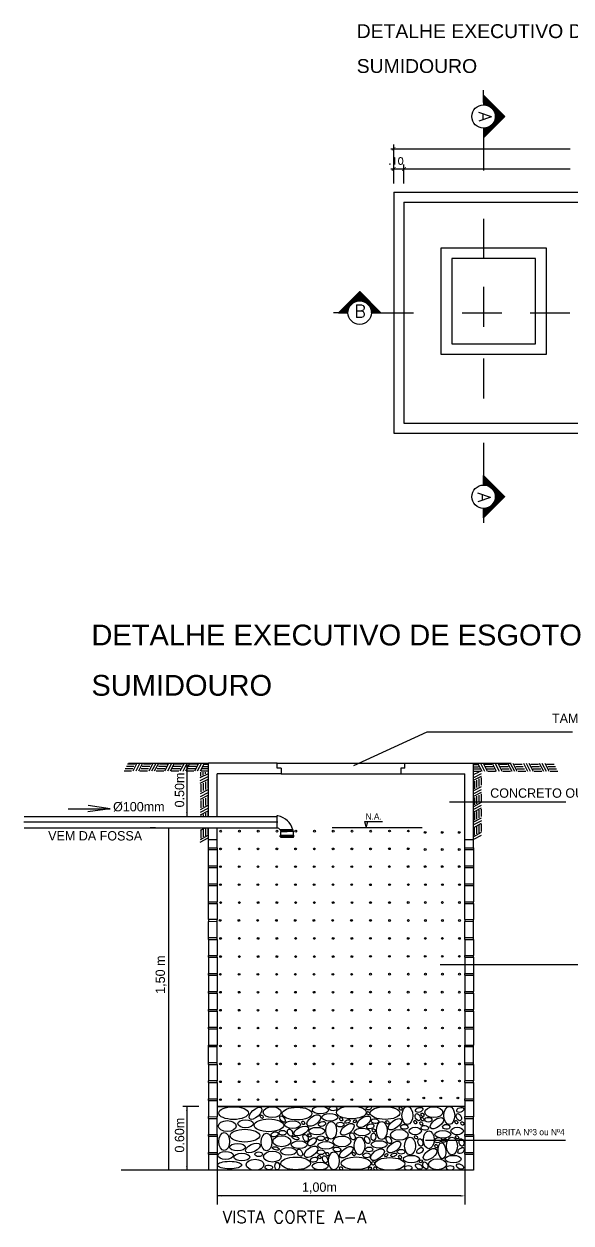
# Model space of a CAD drawing. Header units: millimetres. Extents: x -1292 to 2253, y 326 to 453.
# Drawn here: x 1936.17 to 1939.28, y 329.78 to 336.58 of the extents above; entities that cross this region are included whole.
import ezdxf
from ezdxf.enums import TextEntityAlignment as Align

# ---------------------------------------------------------------- set-up
doc = ezdxf.new("R2010")
doc.units = ezdxf.units.MM
doc.header["$LTSCALE"] = 0.5
for name, pattern in [('CENTER', [2, 1.25, -0.25, 0.25, -0.25]), ('CENTER2', [28.575, 19.05, -3.175, 3.175, -3.175]), ('CONTINU', [0]), ('DASHDOT', [25.4, 12.7, -6.35, 0, -6.35]), ('HIDDEN2', [0.1875, 0.125, -0.0625]), ('HIDDENX2', [0.75, 0.5, -0.25])]:
    doc.linetypes.add(name, pattern=pattern)
for name, color, linetype in [('ALV', 5, 'Continuous'), ('CARIMBO', 2, 'Continuous'), ('DETALLHES_CAIXAS', 6, 'Continuous'), ('GROSSA', 3, 'Continuous'), ('NIVEIS', 1, 'Continuous'), ('Peças sanitárias', 1, 'Continuous'), ('PORTAS', 3, 'Continuous'), ('SANHIDRO', 1, 'DASHDOT'), ('TEXTO0', 7, 'Continuous'), ('TigreCad', 3, 'Continuous'), ('TXT_0', 7, 'Continuous'), ('TXT_1', 2, 'Continuous'), ('TXT_2', 6, 'Continuous')]:
    doc.layers.add(name, color=color, linetype=linetype)
doc.layers.add('DI-Títulos', color=3, linetype='Continuous', lineweight=30)
doc.styles.add('ADITIVOCAD', font='ROMANS.shx')
doc.styles.add('ARIAL', font='arial.ttf', dxfattribs={"height": 2})
doc.styles.add('ROMANS', font='romans')

# ---------------------------------------------------------------- blocks, each defined once
blk = doc.blocks.new('A$C70FF6A4E')
at = {"color": 8}
blk.add_circle((0.01, 0.01), 0.01, dxfattribs=at)
blk = doc.blocks.new('A$C423523D7')
at = {"color": 8}
for centre in [(-1.182, 0.177), (-0.962, 0.177), (-0.742, 0.177), (-0.522, 0.177), (-0.083, 0.177), (0.138, 0.177), (0.358, 0.177)]:
    blk.add_circle(centre, 0.01, dxfattribs=at)
blk.add_blockref('A$C70FF6A4E', (-0.312, 0.167))
blk = doc.blocks.new('A$C49C011D1')
blk.add_blockref('A$C423523D7', (1.192, -0.167))
blk = doc.blocks.new('A$C32DA5A29')
blk.add_blockref('A$C49C011D1', (0, 0))
blk = doc.blocks.new('A$C4F476D9A')
at = {"layer": 'Peças sanitárias', "linetype": 'CENTER'}
blk.add_solid([(0.083, 0.25), (0, 0.25), (0.042, 0)], dxfattribs=at)
blk = doc.blocks.new('A$C71DC0D8D')
blk.add_blockref('A$C4F476D9A', (0, 0))
blk = doc.blocks.new('A$C7BE56E5E')
blk.add_blockref('A$C71DC0D8D', (0, 0))
blk = doc.blocks.new('A$C667A0BA7')
at = {"rotation": 270}
blk.add_blockref('A$C7BE56E5E', (0, 0.083), dxfattribs=at)
blk = doc.blocks.new('A$C64D957A7')
at = {"rotation": 180}
blk.add_blockref('A$C667A0BA7', (0.25, 0.083), dxfattribs=at)
blk = doc.blocks.new('A$C1E29288D')
at = {"rotation": 90}
blk.add_blockref('A$C64D957A7', (0.083, 0), dxfattribs=at)
blk = doc.blocks.new('A$C61DD6B29')
at = {"xscale": 0.5, "yscale": 0.5, "zscale": 0.5, "rotation": 90}
blk.add_blockref('A$C64D957A7', (0.042, 0), dxfattribs=at)
blk = doc.blocks.new('A$C675D1312')
at = {"layer": 'PORTAS', "ltscale": 0.1}
blk.add_line((0, 0), (4.106, 0), dxfattribs=at)
at = {"color": 2}
blk.add_text('BRITA Nº3 ou Nº4', height=0.18309, dxfattribs=at).set_placement((2.077, 0.145))
blk = doc.blocks.new('A$C22A138B2')
at = {"color": 8}
blk.add_circle((0.01, 0.01), 0.01, dxfattribs=at)
blk = doc.blocks.new('A$C7F82607C')
at = {"layer": 'GROSSA', "linetype": 'Continuous', "ltscale": 5}
for p, q in [((0.014, 0.253), (0, 0.253)), ((0, 0.253), (0, 0.111)), ((0.015, 0.111), (0.001, 0.111)), ((0.191, 0.09), (0.04, 0.089)), ((0.04, 0.089), (0.04, 0.085)), ((0.042, 0.089), (0.04, 0.089)), ((0.046, 0.085), (0.04, 0.085)), ((0.041, 0.01), (0.041, 0.023)), ((0.042, 0.089), (0.188, 0.09)), ((0.042, 0.009), (0.047, 0.008)), ((0.043, 0.024), (0.046, 0.025)), ((0.2, 0.024), (0.043, 0.023)), ((0.2, 0.011), (0.043, 0.01)), ((0.046, 0.085), (0.189, 0.085)), ((0.047, 0.071), (0.052, 0.075)), ((0.047, 0.026), (0.047, 0.071)), ((0.047, 0.071), (0.121, 0.071)), ((0.196, 0.026), (0.047, 0.025)), ((0.196, 0.008), (0.048, 0.007)), ((0.048, 0), (0.048, 0.006)), ((0.196, 0.001), (0.048, 0)), ((0.191, 0.076), (0.052, 0.075)), ((0.195, 0.071), (0.121, 0.071)), ((0.188, 0.09), (0.191, 0.09)), ((0.189, 0.085), (0.191, 0.085)), ((0.191, 0.085), (0.191, 0.09)), ((0.195, 0.071), (0.191, 0.076)), ((0.196, 0.027), (0.195, 0.071)), ((0.196, 0.001), (0.196, 0.007)), ((0.201, 0.025), (0.197, 0.025)), ((0.201, 0.009), (0.197, 0.008)), ((0.202, 0.011), (0.202, 0.024))]:
    blk.add_line(p, q, dxfattribs=at)
for centre, radius, start, end in [((-0.023, 0.038), 0.218, 13.7576, 80.0789), ((-0.022, 0.036), 0.0839, 39.4302, 63.7959), ((0.043, 0.023), 0.00139, 95.2331, 180.2331), ((0.043, 0.01), 0.00139, 180.2331, 255.2331), ((-0.022, 0.036), 0.0839, 27.9896, 35.6088), ((0.046, 0.026), 0.00139, 275.2331, 0.2331), ((0.046, 0.006), 0.00139, 0.2331, 75.2331), ((-0.023, 0.038), 0.218, 10.0093, 12.5559), ((0.197, 0.027), 0.00139, 180.2331, 265.2331), ((0.197, 0.007), 0.00139, 105.2331, 180.2331), ((0.2, 0.024), 0.00139, 0.2331, 85.2331), ((0.2, 0.011), 0.00139, 285.2331, 0.2331)]:
    blk.add_arc(centre, radius, start, end, dxfattribs=at)
blk = doc.blocks.new('A$C611E5ACA')
at = {"layer": 'GROSSA', "linetype": 'Continuous', "ltscale": 5}
for p, q in [((0, 0.248), (2.963, 0.248)), ((0, 0.115), (2.963, 0.115))]:
    blk.add_line(p, q, dxfattribs=at)
blk.add_blockref('A$C7F82607C', (2.963, 0))
blk = doc.blocks.new('A$C11321B0A')
blk.add_line((0, 0), (0.089, 0))
blk = doc.blocks.new('A$C659C1EAA')
at = {"rotation": 180}
blk.add_blockref('A$C1E29288D', (0.083, 0.25), dxfattribs=at)
blk = doc.blocks.new('A$C52C8562B')
at = {"color": 8}
for centre in [(0.05, 0.05), (1.15, 0.051), (2.25, 0.05), (3.35, 0.05), (5.55, 0.05), (6.65, 0.05), (7.75, 0.05), (8.847, 0.05), (9.952, 0.057), (11.053, 0.058)]:
    blk.add_circle(centre, 0.05, dxfattribs=at)
at = {"xscale": 5, "yscale": 5, "zscale": 5}
blk.add_blockref('A$C70FF6A4E', (4.4, 0), dxfattribs=at)
blk = doc.blocks.new('A$C38BB160F')
blk.add_blockref('A$C52C8562B', (0, 0))
blk = doc.blocks.new('A$C335C0337')
blk.add_line((0, 0.092), (0.048, 0))
blk = doc.blocks.new('A$C67143AF9')
blk.add_line((0, 0.081), (0.089, 0.081))
for p in [(0.013, 0.055), (0.027, 0.029), (0.041, 0)]:
    blk.add_blockref('A$C11321B0A', p)
blk = doc.blocks.new('A$C104B1F9D')
blk.add_blockref('A$C67143AF9', (0, 0))
blk = doc.blocks.new('A$C023C7444')
blk.add_blockref('A$C104B1F9D', (0, 0))
blk = doc.blocks.new('A$C48E47462')
blk.add_blockref('A$C023C7444', (0, 0))
blk = doc.blocks.new('A$C521C59AA')
blk.add_line((0, 0.092), (0.048, 0))
for p in [(0.031, 0), (0.065, 0)]:
    blk.add_blockref('A$C335C0337', p)
blk = doc.blocks.new('A$C130C3C6E')
blk.add_blockref('A$C521C59AA', (0, 0))
blk = doc.blocks.new('A$C38B56679')
blk.add_line((0, 0.094), (0.048, 0.002))
for p in [(0.033, 0), (0.065, 0.002)]:
    blk.add_blockref('A$C335C0337', p)
blk = doc.blocks.new('A$C310479E9')
at = {"layer": 'GROSSA', "linetype": 'Continuous', "ltscale": 5}
for p, q in [((0, 0.028), (0.073, 0.028)), ((0, 0.003), (0.083, 0.003)), ((0.001, 0.081), (0.045, 0.081)), ((0.001, 0.054), (0.057, 0.054)), ((0.046, 0.094), (0.094, 0.002)), ((0.079, 0.095), (0.127, 0.002)), ((0.126, 0.083), (0.215, 0.083)), ((0.398, 0.094), (0.446, 0.002))]:
    blk.add_line(p, q, dxfattribs=at)
for name, p in [('A$C335C0337', (0.112, 0.002)), ('A$C11321B0A', (0.14, 0.057)), ('A$C11321B0A', (0.153, 0.031)), ('A$C11321B0A', (0.167, 0.002)), ('A$C38B56679', (0.217, 0)), ('A$C67143AF9', (0.302, 0.002)), ('A$C335C0337', (0.429, 0.002)), ('A$C335C0337', (0.463, 0.002)), ('A$C104B1F9D', (0.48, 0.002)), ('A$C521C59AA', (0.583, 0.002)), ('A$C023C7444', (0.67, 0.002)), ('A$C130C3C6E', (0.769, 0.003)), ('A$C48E47462', (0.856, 0.002))]:
    blk.add_blockref(name, p, dxfattribs=at)
blk = doc.blocks.new('A$C318D66E1')
at = {"layer": 'CARIMBO'}
for p, q in [((0, 0.37), (4.92, 0.37)), ((4.92, 0.37), (2.3, 0)), ((4.92, 0.37), (2.37, 0.75))]:
    blk.add_line(p, q, dxfattribs=at)
blk = doc.blocks.new('A$C17917D01')
blk.add_blockref('A$C318D66E1', (0, 0))
blk = doc.blocks.new('A$C42AA328A')
at = {"layer": 'PORTAS', "ltscale": 0.1}
for p, q in [((0, 0.176), (0.045, 0)), ((0, 0.176), (0.523, 0.176)), ((0.045, 0), (0.096, 0.171))]:
    blk.add_line(p, q, dxfattribs=at)
at = {"color": 2}
blk.add_text('N.A.', height=0.1831, dxfattribs=at).set_placement((0.027, 0.23))
blk = doc.blocks.new('_ArchTick')
at = {"color": 0, "const_width": 0.15}
blk.add_lwpolyline([(-0.5, -0.5), (0.5, 0.5)], dxfattribs=at)
blk = doc.blocks.new('*X73')
at = {"color": 0}
for p, q in [((101.59, 65.457), (101.923, 65.79)), ((101.608, 65.457), (101.932, 65.781)), ((101.626, 65.457), (101.941, 65.772)), ((101.643, 65.457), (101.95, 65.763)), ((102.198, 65.457), (101.893, 65.762)), ((102.216, 65.457), (101.901, 65.771)), ((102.233, 65.457), (101.91, 65.78)), ((102.251, 65.457), (101.919, 65.789)), ((101.661, 65.457), (101.958, 65.755)), ((101.748, 65.518), (101.698, 65.568)), ((101.753, 65.531), (101.707, 65.577)), ((101.759, 65.543), (101.716, 65.586)), ((101.765, 65.554), (101.725, 65.594)), ((101.772, 65.565), (101.733, 65.603)), ((101.78, 65.575), (101.742, 65.612)), ((101.788, 65.584), (101.751, 65.621)), ((101.797, 65.593), (101.76, 65.63)), ((101.807, 65.601), (101.769, 65.639)), ((101.817, 65.609), (101.778, 65.648)), ((101.827, 65.615), (101.787, 65.656)), ((101.839, 65.622), (101.795, 65.665)), ((101.851, 65.627), (101.804, 65.674)), ((101.864, 65.632), (101.813, 65.683)), ((101.878, 65.636), (101.822, 65.692)), ((101.892, 65.639), (101.831, 65.701)), ((101.908, 65.641), (101.84, 65.709)), ((101.847, 65.626), (101.967, 65.746)), ((101.925, 65.641), (101.848, 65.718)), ((101.944, 65.64), (101.857, 65.727)), ((101.966, 65.636), (101.866, 65.736)), ((101.874, 65.635), (101.976, 65.737)), ((101.993, 65.627), (101.875, 65.745)), ((102.035, 65.602), (101.884, 65.754)), ((101.897, 65.64), (101.985, 65.728)), ((101.916, 65.641), (101.994, 65.719)), ((101.933, 65.641), (102.003, 65.71)), ((101.949, 65.639), (102.011, 65.702)), ((101.964, 65.636), (102.02, 65.693)), ((101.978, 65.633), (102.029, 65.684)), ((101.991, 65.628), (102.038, 65.675)), ((102.003, 65.622), (102.047, 65.666)), ((102.015, 65.616), (102.056, 65.657)), ((102.025, 65.609), (102.065, 65.649)), ((102.036, 65.602), (102.073, 65.64)), ((102.045, 65.594), (102.082, 65.631)), ((102.054, 65.585), (102.091, 65.622)), ((102.062, 65.576), (102.1, 65.613)), ((102.18, 65.457), (102.067, 65.571)), ((102.07, 65.566), (102.109, 65.604)), ((102.077, 65.555), (102.118, 65.595)), ((102.084, 65.544), (102.126, 65.587)), ((102.09, 65.532), (102.135, 65.578)), ((102.095, 65.52), (102.144, 65.569)), ((101.597, 65.457), (101.592, 65.462)), ((101.615, 65.457), (101.601, 65.471)), ((101.632, 65.457), (101.61, 65.48)), ((101.65, 65.457), (101.619, 65.488)), ((101.668, 65.457), (101.627, 65.497)), ((101.685, 65.457), (101.636, 65.506)), ((101.703, 65.457), (101.645, 65.515)), ((101.721, 65.457), (101.654, 65.524)), ((101.737, 65.458), (101.663, 65.533)), ((101.738, 65.475), (101.672, 65.541)), ((101.679, 65.457), (101.753, 65.531)), ((101.74, 65.49), (101.68, 65.55)), ((101.744, 65.505), (101.689, 65.559)), ((101.696, 65.457), (101.744, 65.504)), ((101.714, 65.457), (101.739, 65.482)), ((101.732, 65.457), (101.737, 65.463)), ((102.163, 65.457), (102.092, 65.528)), ((102.099, 65.506), (102.153, 65.56)), ((102.145, 65.457), (102.1, 65.502)), ((102.102, 65.492), (102.162, 65.551)), ((102.127, 65.457), (102.104, 65.48)), ((102.105, 65.477), (102.171, 65.542)), ((102.106, 65.46), (102.179, 65.534)), ((102.109, 65.457), (102.106, 65.461)), ((102.121, 65.457), (102.188, 65.525)), ((102.138, 65.457), (102.197, 65.516)), ((102.156, 65.457), (102.206, 65.507)), ((102.174, 65.457), (102.215, 65.498)), ((102.191, 65.457), (102.224, 65.489)), ((102.209, 65.457), (102.232, 65.481)), ((102.227, 65.457), (102.241, 65.472)), ((102.244, 65.457), (102.25, 65.463))]:
    blk.add_line(p, q, dxfattribs=at)

msp = doc.modelspace()

# ---------------------------------------------------------------- linework, layer by layer
for p, q in [((1937.6101, 332.3578), (1937.6101, 332.3869)), ((1937.6101, 332.3869), (1938.3362, 332.3869)), ((1938.3362, 332.3578), (1938.3362, 332.3869)), ((1938.3362, 332.3869), (1938.3362, 332.3869)), ((1937.6342, 332.3578), (1937.6101, 332.3578)), ((1937.6343, 332.3578), (1937.6343, 332.3273)), ((1937.6343, 332.3273), (1938.3121, 332.3273)), ((1938.3121, 332.3578), (1938.3121, 332.3273)), ((1938.3362, 332.3578), (1938.3122, 332.3578))]:
    msp.add_line(p, q)
at = {"color": 130}
msp.add_line((1938.4345, 332.0208), (1937.922, 332.0208), dxfattribs=at)
at = {"color": 8}
for p, q in [((1937.2218, 331.8966), (1937.2218, 331.9063)), ((1937.2714, 330.4399), (1938.433, 330.4399))]:
    msp.add_line(p, q, dxfattribs=at)
for centre in [(1938.2483, 330.5793), (1938.3548, 330.5793), (1938.2483, 330.478), (1938.3548, 330.4781)]:
    msp.add_circle(centre, 0.00484, dxfattribs=at)
at = {"layer": 'ALV', "linetype": 'CONTINU'}
msp.add_line((1938.7248, 330.0773), (1936.7256, 330.0773), dxfattribs=at)
at = {"layer": 'DETALLHES_CAIXAS'}
for p, q in [((1938.2722, 335.6273), (1941.3591, 335.6273)), ((1938.2722, 335.6273), (1938.2722, 334.2583)), ((1938.3306, 335.5689), (1941.3007, 335.5689)), ((1938.3306, 335.5689), (1938.3306, 334.3166)), ((1938.3306, 334.3166), (1941.3007, 334.3166)), ((1938.2722, 334.2583), (1941.3591, 334.2583)), ((1937.6101, 332.3869), (1937.2218, 332.3869)), ((1937.2218, 332.0849), (1937.2218, 332.3869)), ((1938.3362, 332.3869), (1938.7247, 332.3869)), ((1938.7247, 331.9548), (1938.7247, 332.3869)), ((1937.6343, 332.3273), (1937.2697, 332.3273)), ((1937.2697, 332.0849), (1937.2697, 332.3273)), ((1938.3121, 332.3273), (1938.6768, 332.3273)), ((1938.6768, 331.9548), (1938.6768, 332.3273)), ((1937.2218, 331.9548), (1937.2218, 332.0202)), ((1937.2218, 331.9548), (1937.2697, 331.9548)), ((1937.2697, 331.9548), (1937.2697, 332.0202)), ((1938.6768, 331.9548), (1938.7247, 331.9548))]:
    msp.add_line(p, q, dxfattribs=at)
at = {"layer": 'GROSSA', "linetype": 'Continuous', "ltscale": 5}
for p, q in [((1936.7663, 332.3868), (1937.2206, 332.3869)), ((1938.4811, 332.3869), (1938.9386, 332.3868)), ((1938.7262, 332.3798), (1938.7477, 332.3798)), ((1938.7262, 332.367), (1938.7534, 332.367)), ((1938.7485, 332.3863), (1938.7718, 332.3417)), ((1938.7643, 332.3866), (1938.7876, 332.342)), ((1938.7868, 332.3811), (1938.8299, 332.3811)), ((1938.9187, 332.3863), (1938.942, 332.3417)), ((1937.1744, 332.3049), (1937.2203, 332.3286)), ((1937.1744, 332.2733), (1937.219, 332.2965)), ((1937.1783, 332.3131), (1937.1783, 332.3358)), ((1937.191, 332.3196), (1937.191, 332.3363)), ((1937.2038, 332.326), (1937.2038, 332.3358)), ((1938.7258, 332.3543), (1938.7613, 332.3543)), ((1938.726, 332.3219), (1938.757, 332.3379)), ((1938.726, 332.2903), (1938.7706, 332.3135)), ((1938.7261, 332.3421), (1938.7665, 332.3421)), ((1937.1748, 332.0934), (1937.2194, 332.1167)), ((1937.1927, 332.0851), (1937.1927, 332.0964)), ((1937.2055, 332.0851), (1937.2055, 332.1028)), ((1937.2194, 332.0851), (1937.2194, 332.1095)), ((1938.7264, 332.1104), (1938.7711, 332.1337)), ((1937.18, 332.0851), (1937.18, 332.0899)), ((1937.1745, 331.9393), (1937.2191, 331.9626)), ((1937.1748, 332.006), (1937.2025, 332.0208)), ((1937.18, 331.9619), (1937.18, 332.0049)), ((1937.2193, 331.9815), (1937.2193, 332.0208)), ((1938.7262, 331.956), (1938.7708, 331.9793)), ((1938.7316, 331.9789), (1938.7316, 332.0219))]:
    msp.add_line(p, q, dxfattribs=at)
at = {"layer": 'NIVEIS', "linetype": 'CENTER2'}
for p, q in [((1938.7823, 336.136), (1938.7823, 336.2042)), ((1938.7823, 335.9755), (1938.7823, 335.7498)), ((1938.7823, 335.4745), (1938.7823, 335.2488)), ((1938.7823, 335.0888), (1938.7823, 334.8631)), ((1937.9989, 334.9428), (1937.9307, 334.9428)), ((1938.1593, 334.9428), (1938.3851, 334.9428)), ((1938.6604, 334.9428), (1938.8861, 334.9428)), ((1939.0461, 334.9428), (1939.2718, 334.9428)), ((1938.7823, 334.682), (1938.7823, 334.4563)), ((1938.7823, 334.2048), (1938.7823, 333.979))]:
    msp.add_line(p, q, dxfattribs=at)
at = {"layer": 'PORTAS', "ltscale": 0.1}
for p, q in [((1938.0465, 332.3733), (1938.4619, 332.5641)), ((1938.4619, 332.5641), (1939.2869, 332.5641)), ((1938.5883, 332.167), (1939.2488, 332.167)), ((1939.535, 331.2424), (1938.5354, 331.2424))]:
    msp.add_line(p, q, dxfattribs=at)
at = {"layer": 'SANHIDRO'}
msp.add_line((1937.6149, 332.0521), (1936.1737, 332.0521), dxfattribs=at)
at = {"layer": 'TEXTO0', "color": 8}
msp.add_line((1938.6765, 330.4399), (1937.2698, 330.4399), dxfattribs=at)
for centre in [(1938.4507, 331.994), (1938.5475, 331.994), (1938.6443, 331.994), (1938.4507, 331.8972), (1938.5475, 331.8972), (1938.6443, 331.8972), (1937.2888, 331.7996), (1937.3953, 331.7997), (1937.5018, 331.7996), (1937.6083, 331.7996), (1937.8212, 331.7996), (1937.9278, 331.7996), (1938.0342, 331.7996), (1938.1404, 331.7996), (1938.2474, 331.8003), (1938.3539, 331.8004), (1938.4507, 331.8004), (1938.5475, 331.8004), (1938.6443, 331.8004), (1938.14, 331.697), (1938.2488, 331.6981), (1938.3553, 331.6981), (1938.4521, 331.6981), (1938.5489, 331.6981), (1938.6457, 331.6981), (1938.1405, 331.5963), (1938.2483, 331.5964), (1938.3548, 331.5965), (1938.4516, 331.5965), (1938.5484, 331.5965), (1938.6452, 331.5965), (1938.1405, 331.4948), (1938.2488, 331.4945), (1938.3553, 331.4945), (1938.4521, 331.4945), (1938.5489, 331.4945), (1938.6457, 331.4945), (1938.2483, 331.3928), (1938.3548, 331.3929), (1938.4516, 331.3929), (1938.5484, 331.3929), (1938.6452, 331.3929), (1938.1405, 331.2914), (1938.2479, 331.2913), (1938.3544, 331.2914), (1938.4512, 331.2914), (1938.548, 331.2914), (1938.6448, 331.2914), (1938.1405, 331.1899), (1938.2488, 331.1899), (1938.3553, 331.1899), (1938.4521, 331.1899), (1938.5489, 331.1899), (1938.6457, 331.1899), (1938.1405, 331.0884), (1938.2477, 331.0879), (1938.3542, 331.088), (1938.451, 331.088), (1938.5478, 331.088), (1938.6446, 331.088), (1938.1405, 330.9869), (1938.2488, 330.9864), (1938.3553, 330.9864), (1938.4521, 330.9864), (1938.5489, 330.9864), (1938.6457, 330.9864), (1938.2488, 330.8845), (1938.3553, 330.8846), (1938.4521, 330.8846), (1938.5489, 330.8846), (1938.6457, 330.8846), (1938.2488, 330.7827), (1938.3553, 330.7828), (1938.4521, 330.7828), (1938.5489, 330.7828), (1938.6457, 330.7828), (1938.2483, 330.681), (1938.3548, 330.681), (1938.4516, 330.681), (1938.5484, 330.681), (1938.6452, 330.681), (1938.4516, 330.5842), (1938.5484, 330.5842), (1938.6452, 330.5842), (1938.4427, 330.4876), (1938.5395, 330.4876), (1938.6363, 330.4876)]:
    msp.add_circle(centre, 0.00484, dxfattribs=at)
for centre, major_axis, ratio in [((1937.3635, 330.4017), (0.0841, 0), 0.428568), ((1937.4879, 330.4005), (0.0329, 0.0313), 0.470562), ((1937.5233, 330.3815), (0.0063, -0.00839), 0.720979), ((1937.5826, 330.407), (0.0507, 0), 0.604603), ((1937.7238, 330.399), (0.0841, 0), 0.428568), ((1937.819, 330.3595), (0.0363, 0.0272), 0.520687), ((1937.8559, 330.419), (0.0454, 0), 0.470562), ((1937.91, 330.3781), (0.0454, 0), 0.470562), ((1937.9277, 330.4281), (0.0214, 0), 0.6243), ((1938.032, 330.4054), (0.0841, 0), 0.428568), ((1938.1023, 330.3527), (0.0363, 0.0272), 0.520687), ((1938.1316, 330.4292), (-0.0157, -0.0052), 0.526659), ((1938.1278, 330.4007), (-0.0063, 0.00839), 0.720979), ((1938.2236, 330.4018), (-0.0841, 0), 0.428568), ((1938.3123, 330.4278), (-0.0063, 0.00839), 0.720979), ((1938.3497, 330.3883), (0, 0.0507), 0.604603), ((1938.4086, 330.3788), (-0.0093, 0.0192), 0.6243), ((1938.4165, 330.4199), (-0.0203, -0.0067), 0.6243), ((1938.4356, 330.3919), (-0.0063, 0.00839), 0.720979), ((1938.4998, 330.407), (0.0507, 0), 0.604603), ((1938.5876, 330.3883), (0, 0.0507), 0.604603), ((1938.642, 330.3788), (-0.0093, 0.0192), 0.6243), ((1938.6499, 330.4199), (-0.0203, -0.0067), 0.6243), ((1937.3275, 330.3284), (0.0507, 0), 0.604603), ((1937.4316, 330.3417), (0.044, 0), 0.515142), ((1937.5637, 330.3324), (0.0841, 0), 0.428568), ((1937.6409, 330.3678), (0.0125, -0.0167), 0.518695), ((1937.6985, 330.3364), (0.0454, 0), 0.470562), ((1937.7473, 330.3003), (0.0406, 0.0203), 0.470562), ((1937.7586, 330.3469), (0.0063, -0.00839), 0.720979), ((1937.8653, 330.34), (0.0203, 0.0067), 0.6243), ((1937.9174, 330.3038), (0, -0.0507), 0.604603), ((1937.9687, 330.3368), (0.0214, 0), 0.6243), ((1937.9739, 330.3668), (0.0063, -0.00839), 0.720979), ((1938.0088, 330.3097), (0.0363, 0.0272), 0.520687), ((1938.0103, 330.3547), (0.0157, 0.0052), 0.526659), ((1938.0522, 330.3554), (0.00742, 0.00743), 0.720979), ((1938.1398, 330.3263), (-0.0203, -0.0067), 0.6243), ((1938.1664, 330.3559), (-0.0213, 0.0019), 0.6243), ((1938.2044, 330.303), (0, 0.0507), 0.604603), ((1938.237, 330.3494), (-0.0063, 0.00839), 0.720979), ((1938.2793, 330.3388), (-0.0363, -0.0272), 0.470562), ((1938.3323, 330.3233), (-0.0213, 0.0019), 0.6243), ((1938.3944, 330.3003), (-0.0352, 0), 0.606527), ((1938.3944, 330.3503), (-0.0063, 0.00839), 0.720979), ((1938.4286, 330.3433), (-0.0063, 0.00839), 0.720979), ((1938.4353, 330.368), (-0.0063, 0.00839), 0.720979), ((1938.4489, 330.3177), (-0.0213, 0.0019), 0.6243), ((1938.4694, 330.3645), (-0.0213, 0.0019), 0.6243), ((1938.5175, 330.3446), (-0.0363, -0.0272), 0.470562), ((1938.5702, 330.3233), (-0.0213, 0.0019), 0.6243), ((1938.6323, 330.3003), (-0.0352, 0), 0.606527), ((1938.6278, 330.3503), (-0.0063, 0.00839), 0.720979), ((1938.662, 330.3433), (-0.0063, 0.00839), 0.720979), ((1937.3102, 330.2404), (0, -0.0507), 0.604603), ((1937.4276, 330.2737), (0.0841, 0), 0.428568), ((1937.5504, 330.2378), (0, -0.0507), 0.604603), ((1937.5964, 330.2812), (0.0203, 0.0067), 0.6243), ((1937.6371, 330.2418), (0.0507, 0), 0.604603), ((1937.6419, 330.2906), (0.0214, 0), 0.6243), ((1937.6838, 330.291), (0.0093, -0.0192), 0.6243), ((1937.7721, 330.2608), (0.0093, -0.0192), 0.6243), ((1937.7943, 330.2755), (0.0063, -0.00839), 0.720979), ((1937.8365, 330.2997), (0.0454, 0), 0.470562), ((1937.8584, 330.2592), (0.0214, 0), 0.6243), ((1937.892, 330.2545), (0.0063, -0.00839), 0.720979), ((1937.9782, 330.2408), (0.0507, 0), 0.604603), ((1938.0381, 330.2698), (0.0093, -0.0192), 0.6243), ((1938.078, 330.216), (0, -0.0507), 0.604603), ((1938.0929, 330.2949), (0.0454, 0), 0.470562), ((1938.1218, 330.2492), (-0.0093, 0.0192), 0.6243), ((1938.1567, 330.267), (-0.0005, -0.0213), 0.6243), ((1938.1584, 330.3035), (-0.0063, 0.00839), 0.720979), ((1938.2443, 330.2491), (-0.0093, 0.0192), 0.6243), ((1938.3042, 330.2781), (-0.0507, 0), 0.604603), ((1938.365, 330.2151), (0, 0.0507), 0.604603), ((1938.399, 330.2644), (-0.0063, 0.00839), 0.720979), ((1938.424, 330.2352), (-0.0052, 0.0207), 0.6243), ((1938.4713, 330.2506), (0, -0.0507), 0.604603), ((1938.5237, 330.2482), (0.0203, 0.0067), 0.6243), ((1938.5511, 330.2809), (-0.0454, 0), 0.470562), ((1938.559, 330.2459), (-0.0157, -0.0052), 0.526659), ((1938.6028, 330.2151), (0, 0.0507), 0.604603), ((1938.6324, 330.2644), (-0.0063, 0.00839), 0.720979), ((1938.6574, 330.2352), (-0.0052, 0.0207), 0.6243), ((1937.3862, 330.2084), (0.0454, 0), 0.470562), ((1937.4726, 330.2037), (0.0406, 0.0203), 0.470562), ((1937.5837, 330.1548), (0.0507, 0), 0.604603), ((1937.6744, 330.1844), (0.0454, 0), 0.470562), ((1937.736, 330.2225), (0.0454, 0), 0.470562), ((1937.7395, 330.1771), (0.0093, -0.0192), 0.6243), ((1937.8032, 330.1821), (0.0363, 0.0272), 0.520687), ((1937.8594, 330.1794), (0.0214, 0), 0.6243), ((1937.8879, 330.2186), (0.0454, 0), 0.470562), ((1937.95, 330.1956), (0.0213, -0.0019), 0.6243), ((1938.0031, 330.1801), (0.0363, 0.0272), 0.470562), ((1938.1325, 330.1961), (-0.0214, 0), 0.6243), ((1938.1801, 330.1662), (-0.0363, -0.0272), 0.520687), ((1938.1894, 330.224), (-0.0454, 0), 0.470562), ((1938.2735, 330.2093), (-0.0363, -0.0272), 0.520687), ((1938.3137, 330.1821), (-0.0214, 0), 0.6243), ((1938.4213, 330.189), (-0.0159, -0.0143), 0.6243), ((1938.4786, 330.1677), (-0.0363, -0.0272), 0.520687), ((1938.5137, 330.214), (-0.0063, 0.00839), 0.720979), ((1938.5464, 330.1881), (0.0036, -0.0452), 0.470562), ((1938.6547, 330.189), (-0.0159, -0.0143), 0.6243), ((1937.3408, 330.1071), (0.0681, 0), 0.31339), ((1937.3182, 330.1617), (0.044, 0), 0.515142), ((1937.4102, 330.1524), (0.0454, 0), 0.470562), ((1937.4851, 330.1091), (0.0507, 0), 0.604603), ((1937.5063, 330.1684), (0.0214, 0), 0.6243), ((1937.611, 330.1011), (0, -0.0214), 0.6243), ((1937.7158, 330.1164), (0.0841, 0), 0.428568), ((1937.8202, 330.1372), (0.0203, 0.0067), 0.6243), ((1937.8548, 330.1013), (0.0454, 0), 0.470562), ((1937.85, 330.1527), (0.0063, -0.00839), 0.720979), ((1937.8824, 330.1401), (0.0093, -0.0192), 0.6243), ((1937.8965, 330.1686), (0.0063, -0.00839), 0.720979), ((1937.9327, 330.1307), (0, -0.0507), 0.604603), ((1938.0588, 330.1171), (0.0841, 0), 0.428568), ((1938.0454, 330.1695), (0.0063, -0.00839), 0.720979), ((1938.1189, 330.1622), (-0.0214, 0), 0.6243), ((1938.155, 330.1163), (0.0021, -0.0103), 0.720979), ((1938.2504, 330.1135), (-0.0841, 0), 0.428568), ((1938.2302, 330.1635), (-0.00742, -0.00743), 0.720979), ((1938.2721, 330.1642), (-0.0157, -0.0052), 0.526659), ((1938.3084, 330.1521), (-0.0063, 0.00839), 0.720979), ((1938.3724, 330.1408), (-0.0454, 0), 0.470562), ((1938.4268, 330.1281), (-0.00742, -0.00743), 0.720979), ((1938.4518, 330.1045), (-0.0093, 0.0192), 0.6243), ((1938.5205, 330.1113), (0.0507, 0), 0.604603), ((1938.6102, 330.1408), (-0.0454, 0), 0.470562), ((1937.5635, 330.0938), (0.0213, -0.0016), 0.6243), ((1937.9728, 330.0883), (-0.0063, 0.00839), 0.720979), ((1938.1373, 330.0868), (-0.00742, -0.00743), 0.720979), ((1938.1674, 330.0872), (-0.0063, 0.00839), 0.720979), ((1938.3547, 330.0908), (-0.0214, 0), 0.6243), ((1938.4152, 330.0987), (-0.0195, 0.0086), 0.6243), ((1938.5925, 330.0908), (-0.0214, 0), 0.6243), ((1938.6486, 330.0987), (-0.0195, 0.0086), 0.6243)]:
    msp.add_ellipse(centre, major_axis=major_axis, ratio=ratio, dxfattribs=at)
for centre, major_axis, ratio, start_param, end_param in [((1937.7151, 330.2611), (-0.0195, 0.0057), 0.439701, -3.141592653589793, 3.141592653589793), ((1937.8083, 330.2389), (0.0218, 0.0188), 0.5818, -1.570796, 4.712389), ((1937.6035, 330.2011), (-0.0195, 0.0057), 0.439701, -3.141592653589793, 3.141592653589793)]:
    msp.add_ellipse(centre, major_axis=major_axis, ratio=ratio, start_param=start_param, end_param=end_param, dxfattribs=at)
at = {"layer": 'TigreCad'}
for points in [[(1939.1401, 335.3079), (1938.5401, 335.3079), (1938.5401, 334.7079), (1939.1401, 334.7079)], [(1939.0778, 335.2499), (1938.6024, 335.2499), (1938.6024, 334.7658), (1939.0778, 334.7658)]]:
    msp.add_lwpolyline(points, close=True, dxfattribs=at)
at = {"layer": 'TXT_0', "linetype": 'ByBlock'}
for p, q in [((1938.2559, 335.872), (1939.2735, 335.872)), ((1938.2722, 335.6762), (1938.2722, 335.8965)), ((1938.3306, 335.6762), (1938.3306, 335.7825)), ((1938.3306, 335.6762), (1938.3306, 335.7825)), ((1938.2559, 335.758), (1938.4109, 335.758)), ((1938.3946, 335.758), (1939.2744, 335.758)), ((1937.0977, 332.3869), (1937.0976, 332.0852)), ((1936.9193, 332.0205), (1936.8902, 332.0205)), ((1936.9193, 332.0205), (1936.9483, 332.0205)), ((1936.9945, 332.0205), (1936.9945, 330.0773)), ((1937.1653, 330.4399), (1937.0749, 330.4399)), ((1937.0976, 330.4399), (1937.0976, 330.0773)), ((1937.2698, 330.0773), (1937.2698, 329.8837)), ((1938.6765, 330.0773), (1938.6765, 329.9321)), ((1938.6523, 329.9321), (1937.2698, 329.9321)), ((1938.6765, 329.9321), (1938.6765, 329.8837))]:
    msp.add_line(p, q, dxfattribs=at)
at = {"layer": 'TXT_0', "linetype": 'HIDDEN2', "ltscale": 0.5}
for p, q in [((1937.2218, 331.9063), (1937.2218, 331.9548)), ((1937.2697, 331.9063), (1937.2697, 331.9548)), ((1938.6768, 331.9063), (1938.6768, 331.9548)), ((1938.7247, 331.9063), (1938.7247, 331.9548)), ((1937.2218, 331.9062), (1937.2698, 331.9062)), ((1937.2218, 331.8045), (1937.2218, 331.8966)), ((1937.2218, 331.8966), (1937.2697, 331.8966)), ((1937.2697, 331.9063), (1937.2697, 331.8966)), ((1937.2697, 331.8966), (1937.2697, 331.8046)), ((1938.6768, 331.8966), (1938.6768, 331.9063)), ((1938.6768, 331.9062), (1938.7247, 331.9062)), ((1938.6768, 331.8045), (1938.6768, 331.8966)), ((1938.6768, 331.8966), (1938.7247, 331.8966)), ((1938.7247, 331.9063), (1938.7247, 331.8966)), ((1938.7247, 331.8966), (1938.7247, 331.8046)), ((1937.2218, 331.8044), (1937.2218, 331.8233)), ((1937.2697, 331.8234), (1937.2697, 331.8045)), ((1938.6768, 331.8044), (1938.6768, 331.8233)), ((1938.7247, 331.8234), (1938.7247, 331.8045)), ((1937.2218, 331.7948), (1937.2218, 331.8045)), ((1937.2218, 331.8045), (1937.2697, 331.8045)), ((1937.2218, 331.7027), (1937.2218, 331.7948)), ((1937.2218, 331.7948), (1937.2697, 331.7948)), ((1937.2697, 331.8045), (1937.2697, 331.7948)), ((1937.2697, 331.7948), (1937.2697, 331.7028)), ((1938.6768, 331.7948), (1938.6768, 331.8045)), ((1938.6768, 331.8045), (1938.7247, 331.8045)), ((1938.6768, 331.7948), (1938.7247, 331.7948)), ((1938.6768, 331.7027), (1938.6768, 331.7948)), ((1938.7247, 331.8045), (1938.7247, 331.7948)), ((1938.7247, 331.7948), (1938.7247, 331.7028)), ((1937.2218, 331.6932), (1937.2218, 331.7027)), ((1937.2218, 331.7027), (1937.2697, 331.7027)), ((1937.2218, 331.6011), (1937.2218, 331.6932)), ((1937.2218, 331.6932), (1937.2697, 331.6932)), ((1937.2697, 331.7027), (1937.2697, 331.6932)), ((1937.2697, 331.6932), (1937.2697, 331.601)), ((1938.6768, 331.7027), (1938.7247, 331.7027)), ((1938.6768, 331.6932), (1938.6768, 331.7027)), ((1938.6768, 331.6011), (1938.6768, 331.6932)), ((1938.6768, 331.6932), (1938.7247, 331.6932)), ((1938.7247, 331.7027), (1938.7247, 331.6932)), ((1938.7247, 331.6932), (1938.7247, 331.601)), ((1937.2218, 331.5912), (1937.2218, 331.6011)), ((1937.2218, 331.6011), (1937.2697, 331.6011)), ((1937.2218, 331.4995), (1937.2218, 331.5912)), ((1937.2218, 331.5912), (1937.2696, 331.5912)), ((1937.2697, 331.5912), (1937.2697, 331.6011)), ((1937.2698, 331.5912), (1937.2698, 331.4993)), ((1938.6768, 331.6011), (1938.7247, 331.6011)), ((1938.6768, 331.5912), (1938.6768, 331.6011)), ((1938.6768, 331.5912), (1938.7246, 331.5912)), ((1938.6768, 331.4995), (1938.6768, 331.5912)), ((1938.7247, 331.5912), (1938.7247, 331.6011)), ((1938.7248, 331.5912), (1938.7248, 331.4993)), ((1937.2698, 331.4993), (1937.2217, 331.4993)), ((1937.2218, 331.4995), (1937.2218, 331.4896)), ((1937.2218, 331.4896), (1937.2697, 331.4899)), ((1937.2218, 331.3972), (1937.2218, 331.4896)), ((1937.2697, 331.4899), (1937.2698, 331.4993)), ((1937.2697, 331.3972), (1937.2697, 331.4899)), ((1938.6768, 331.4995), (1938.7248, 331.4993)), ((1938.6768, 331.4995), (1938.6768, 331.4896)), ((1938.6768, 331.4896), (1938.7247, 331.4899)), ((1938.6768, 331.3972), (1938.6768, 331.4896)), ((1938.7247, 331.4899), (1938.7248, 331.4993)), ((1938.7247, 331.3972), (1938.7247, 331.4899)), ((1937.2216, 331.3875), (1937.2216, 331.3972)), ((1937.2216, 331.3875), (1937.2216, 331.2954)), ((1937.2216, 331.3875), (1937.2697, 331.3875)), ((1937.2218, 331.3972), (1937.2697, 331.3972)), ((1937.2698, 331.3874), (1937.2698, 331.3971)), ((1937.2698, 331.3971), (1937.2698, 331.3971)), ((1937.2698, 331.3874), (1937.27, 331.2954)), ((1938.6766, 331.3875), (1938.6766, 331.3972)), ((1938.6766, 331.3875), (1938.6766, 331.2954)), ((1938.6766, 331.3875), (1938.7247, 331.3875)), ((1938.6768, 331.3972), (1938.7247, 331.3972)), ((1938.7248, 331.3971), (1938.7248, 331.3971)), ((1938.7248, 331.3874), (1938.7248, 331.3971)), ((1938.7248, 331.3874), (1938.725, 331.2954)), ((1937.2216, 331.2856), (1937.2216, 331.2954)), ((1937.2216, 331.2954), (1937.27, 331.2954)), ((1937.2216, 331.2856), (1937.2216, 331.1938)), ((1937.2216, 331.2856), (1937.27, 331.2856)), ((1937.27, 331.2856), (1937.27, 331.2954)), ((1937.27, 331.2856), (1937.27, 331.1938)), ((1938.6766, 331.2954), (1938.725, 331.2954)), ((1938.6766, 331.2856), (1938.6766, 331.2954)), ((1938.6766, 331.2856), (1938.6766, 331.1938)), ((1938.6766, 331.2856), (1938.725, 331.2856)), ((1938.725, 331.2856), (1938.725, 331.2954)), ((1938.725, 331.2856), (1938.725, 331.1938)), ((1937.2216, 331.1839), (1937.2216, 331.1938)), ((1937.2216, 331.1938), (1937.27, 331.1938)), ((1937.2216, 331.1839), (1937.2216, 331.0923)), ((1937.2216, 331.1839), (1937.2699, 331.1839)), ((1937.27, 331.1938), (1937.27, 331.1842)), ((1937.27, 331.1839), (1937.27, 331.0922)), ((1938.6766, 331.1938), (1938.725, 331.1938)), ((1938.6766, 331.1839), (1938.6766, 331.1938)), ((1938.6766, 331.1839), (1938.6766, 331.0923)), ((1938.6766, 331.1839), (1938.7249, 331.1839)), ((1938.725, 331.1938), (1938.725, 331.1842)), ((1938.725, 331.1839), (1938.725, 331.0922)), ((1937.2216, 331.0824), (1937.2216, 331.0923)), ((1937.2216, 331.0923), (1937.27, 331.0922)), ((1937.2216, 331.0824), (1937.2216, 330.9904)), ((1937.2216, 331.0824), (1937.2699, 331.0824)), ((1937.27, 331.0823), (1937.2699, 330.9904)), ((1937.27, 331.0825), (1937.27, 331.0922)), ((1938.6766, 331.0923), (1938.725, 331.0922)), ((1938.6766, 331.0824), (1938.6766, 331.0923)), ((1938.6766, 331.0824), (1938.6766, 330.9904)), ((1938.6766, 331.0824), (1938.7249, 331.0824)), ((1938.725, 331.0823), (1938.7249, 330.9904)), ((1938.725, 331.0825), (1938.725, 331.0922)), ((1937.2216, 330.9809), (1937.2216, 330.9904)), ((1937.2216, 330.9904), (1937.2699, 330.9904)), ((1937.2216, 330.9809), (1937.2216, 330.8888)), ((1937.2216, 330.9809), (1937.27, 330.9809)), ((1937.27, 330.9809), (1937.2699, 330.9904)), ((1937.27, 330.9809), (1937.2699, 330.8887)), ((1938.6766, 330.9904), (1938.7249, 330.9904)), ((1938.6766, 330.9809), (1938.6766, 330.9904)), ((1938.6766, 330.9809), (1938.6766, 330.8888)), ((1938.6766, 330.9809), (1938.725, 330.9809)), ((1938.725, 330.9809), (1938.7249, 330.9904)), ((1938.725, 330.9809), (1938.7249, 330.8887)), ((1937.2216, 330.88), (1937.2216, 330.8888)), ((1937.2216, 330.8888), (1937.2699, 330.8888)), ((1937.2216, 330.88), (1937.2216, 330.788)), ((1937.2216, 330.88), (1937.2699, 330.88)), ((1937.2699, 330.8889), (1937.2699, 330.88)), ((1937.2699, 330.88), (1937.2699, 330.788)), ((1938.6766, 330.88), (1938.6766, 330.8888)), ((1938.6766, 330.8888), (1938.7249, 330.8888)), ((1938.6766, 330.88), (1938.6766, 330.788)), ((1938.6766, 330.88), (1938.7249, 330.88)), ((1938.7249, 330.8889), (1938.7249, 330.88)), ((1938.7249, 330.88), (1938.7249, 330.788)), ((1937.2215, 330.6865), (1937.2215, 330.7779)), ((1937.2216, 330.788), (1937.2697, 330.7881)), ((1937.2216, 330.7782), (1937.2216, 330.788)), ((1937.2697, 330.7782), (1937.2216, 330.7782)), ((1937.2697, 330.7782), (1937.2697, 330.7881)), ((1937.2697, 330.6864), (1937.2697, 330.7782)), ((1938.6765, 330.6865), (1938.6765, 330.7779)), ((1938.6766, 330.788), (1938.7247, 330.7881)), ((1938.6766, 330.7782), (1938.6766, 330.788)), ((1938.7247, 330.7782), (1938.6766, 330.7782)), ((1938.7247, 330.7782), (1938.7247, 330.7881)), ((1938.7247, 330.6864), (1938.7247, 330.7782)), ((1937.2215, 330.6768), (1937.2215, 330.6865)), ((1937.2215, 330.6768), (1937.2215, 330.5847)), ((1937.2215, 330.6768), (1937.2697, 330.6767)), ((1937.2697, 330.6864), (1937.2217, 330.6864)), ((1937.2697, 330.6864), (1937.2697, 330.6864)), ((1937.2697, 330.6767), (1937.2697, 330.6864)), ((1937.2697, 330.6767), (1937.2699, 330.5847)), ((1938.6765, 330.6865), (1938.7247, 330.6864)), ((1938.6765, 330.6768), (1938.6765, 330.6865)), ((1938.6765, 330.6768), (1938.6765, 330.5847)), ((1938.6765, 330.6768), (1938.7247, 330.6767)), ((1938.7247, 330.6864), (1938.7247, 330.6864)), ((1938.7247, 330.6767), (1938.7247, 330.6864)), ((1938.7247, 330.6767), (1938.7249, 330.5847)), ((1937.2699, 330.5848), (1937.2215, 330.5848)), ((1937.2215, 330.5749), (1937.2215, 330.5847)), ((1937.2215, 330.5749), (1937.2215, 330.4831)), ((1937.2215, 330.5749), (1937.2699, 330.5749)), ((1937.2699, 330.5749), (1937.2699, 330.5847)), ((1937.2699, 330.5749), (1937.2699, 330.4831)), ((1938.7249, 330.5848), (1938.6765, 330.5848)), ((1938.6765, 330.5749), (1938.6765, 330.5847)), ((1938.6765, 330.5749), (1938.7249, 330.5749)), ((1938.6765, 330.5749), (1938.6765, 330.4831)), ((1938.7249, 330.5749), (1938.7249, 330.5847)), ((1938.7249, 330.5749), (1938.7249, 330.4831)), ((1937.2215, 330.4732), (1937.2215, 330.4831)), ((1937.2215, 330.4831), (1937.2699, 330.4831)), ((1937.2215, 330.4732), (1937.2215, 330.3816)), ((1937.2215, 330.4732), (1937.2699, 330.4732)), ((1937.2699, 330.4831), (1937.2699, 330.4734)), ((1937.2699, 330.4732), (1937.2699, 330.3815)), ((1938.6765, 330.4831), (1938.7249, 330.4831)), ((1938.6765, 330.4732), (1938.6765, 330.4831)), ((1938.6765, 330.4732), (1938.6765, 330.3816)), ((1938.6765, 330.4732), (1938.7249, 330.4732)), ((1938.7249, 330.4831), (1938.7249, 330.4734)), ((1938.7249, 330.4732), (1938.7249, 330.3815)), ((1937.2215, 330.3717), (1937.2215, 330.3816)), ((1937.2215, 330.3816), (1937.2699, 330.3815)), ((1937.2215, 330.3717), (1937.2699, 330.3718)), ((1937.2215, 330.3717), (1937.2215, 330.2797)), ((1937.2699, 330.3718), (1937.2699, 330.3815)), ((1937.2699, 330.2798), (1937.2699, 330.3718)), ((1938.6765, 330.3717), (1938.6765, 330.3816)), ((1938.6765, 330.3717), (1938.6765, 330.2797)), ((1938.6765, 330.3717), (1938.7251, 330.3717)), ((1938.7249, 330.3815), (1938.6768, 330.3815)), ((1938.7249, 330.3718), (1938.7249, 330.3815)), ((1938.7249, 330.2798), (1938.7249, 330.3718)), ((1937.2215, 330.2702), (1937.2215, 330.2797)), ((1937.2215, 330.2797), (1937.2701, 330.2797)), ((1937.2215, 330.2702), (1937.2215, 330.1781)), ((1937.2215, 330.2702), (1937.2699, 330.2702)), ((1937.2699, 330.2798), (1937.2699, 330.2702)), ((1937.2699, 330.2702), (1937.2699, 330.1783)), ((1938.6765, 330.2797), (1938.7251, 330.2797)), ((1938.6765, 330.2702), (1938.6765, 330.2797)), ((1938.6765, 330.2702), (1938.6765, 330.1781)), ((1938.6765, 330.2702), (1938.7249, 330.2702)), ((1938.7249, 330.2798), (1938.7249, 330.2702)), ((1938.7249, 330.2702), (1938.7249, 330.1783)), ((1937.2215, 330.1693), (1937.2215, 330.1781)), ((1937.2215, 330.1781), (1937.2701, 330.1781)), ((1937.2215, 330.1693), (1937.2215, 330.0773)), ((1937.2215, 330.1693), (1937.2698, 330.1693)), ((1937.2698, 330.1782), (1937.2698, 330.1693)), ((1937.2698, 330.1693), (1937.2698, 330.0773)), ((1938.6765, 330.1781), (1938.7251, 330.1781)), ((1938.6765, 330.1693), (1938.6765, 330.1781)), ((1938.6765, 330.1693), (1938.6765, 330.0773)), ((1938.6765, 330.1693), (1938.7248, 330.1693)), ((1938.7248, 330.1782), (1938.7248, 330.1693)), ((1938.7248, 330.1693), (1938.7248, 330.0773))]:
    msp.add_line(p, q, dxfattribs=at)
at = {"layer": 'TXT_1'}
for p, q in [((1938.7823, 336.1761), (1938.7823, 336.1221)), ((1938.7823, 336.1761), (1938.9026, 336.0558)), ((1938.9026, 336.0558), (1938.7823, 335.9354)), ((1938.7823, 335.9894), (1938.7823, 335.9354)), ((1937.9588, 334.9428), (1938.0791, 335.0631)), ((1938.0791, 335.0631), (1938.1995, 334.9428)), ((1937.9588, 334.9428), (1938.0128, 334.9428)), ((1938.1455, 334.9428), (1938.1995, 334.9428)), ((1938.9026, 333.8988), (1938.7823, 334.0192)), ((1938.7823, 333.9652), (1938.7823, 334.0192)), ((1938.7823, 333.7785), (1938.7823, 333.8325))]:
    msp.add_line(p, q, dxfattribs=at)
for centre in [(1938.7823, 336.0558), (1938.0791, 334.9428), (1938.7823, 333.8988)]:
    msp.add_circle(centre, 0.0663, dxfattribs=at)
at = {"layer": 'TXT_2', "linetype": 'CENTER2'}
for p, q in [((1938.8329, 335.6273), (1938.9194, 335.6273)), ((1938.7823, 333.8186), (1938.7823, 333.7504))]:
    msp.add_line(p, q, dxfattribs=at)

# ---------------------------------------------------------------- block references
for name, p, xscale, yscale, zscale in [('A$C310479E9', (1937.2188, 332.3406), -0.4839999999994689, 0.484000000000151, 0.4840000000000001), ('A$C17917D01', (1936.4243, 332.1108), 0.04839999999967404, 0.04839999999990141, 0.04840000000000002), ('A$C611E5ACA', (1936.1743, 331.9651), 0.4839999999994689, 0.484000000000151, 0.4840000000000001), ('A$C32DA5A29', (1937.2839, 330.5745), 0.4839999999994689, 0.484000000000151, 0.4840000000000001), ('A$C22A138B2', (1938.1358, 330.5748), 0.4839999999994689, 0.484000000000151, 0.4840000000000001), ('A$C22A138B2', (1938.1358, 330.4733), 0.4839999999994689, 0.484000000000151, 0.4840000000000001)]:
    msp.add_blockref(name, p, dxfattribs=dict(xscale=xscale, yscale=yscale, zscale=zscale))
at = {"color": 8, "xscale": 0.4839999999994689, "yscale": 0.484000000000151, "zscale": 0.4840000000000001}
msp.add_blockref('A$C32DA5A29', (1937.2839, 330.4729), dxfattribs=at)
at = {"xscale": 0.1936000000000604, "yscale": 0.1936000000000604, "zscale": 0.1936000000000001, "rotation": 90}
msp.add_blockref('A$C61DD6B29', (1937.294, 329.9281), dxfattribs=at)
at = {"layer": 'GROSSA', "linetype": 'Continuous', "ltscale": 5, "xscale": 0.4839999999994689, "yscale": 0.484000000000151, "zscale": 0.4840000000000001}
for name, p in [('A$C335C0337', (1938.7801, 332.3417)), ('A$C11321B0A', (1938.7933, 332.3684)), ('A$C38B56679', (1938.8313, 332.3408)), ('A$C67143AF9', (1938.8722, 332.3417)), ('A$C335C0337', (1938.934, 332.3417)), ('A$C335C0337', (1938.9478, 332.3417)), ('A$C104B1F9D', (1938.9584, 332.3417)), ('A$C521C59AA', (1939.0083, 332.3417)), ('A$C023C7444', (1939.0504, 332.3417)), ('A$C130C3C6E', (1939.0986, 332.3421)), ('A$C48E47462', (1939.1403, 332.3417)), ('A$C11321B0A', (1938.7997, 332.3556)), ('A$C11321B0A', (1938.8069, 332.3417))]:
    msp.add_blockref(name, p, dxfattribs=at)
at = {"layer": 'GROSSA', "linetype": 'Continuous', "ltscale": 5, "xscale": 0.484000000000151, "yscale": 0.484000000000151, "zscale": 0.4840000000000001, "rotation": 90}
for name, p in [('A$C335C0337', (1937.2189, 332.2885)), ('A$C335C0337', (1938.7706, 332.3055)), ('A$C023C7444', (1938.771, 332.2421)), ('A$C521C59AA', (1937.2193, 332.183)), ('A$C023C7444', (1937.2193, 332.2251)), ('A$C521C59AA', (1938.771, 332.2)), ('A$C104B1F9D', (1937.2193, 332.1331)), ('A$C335C0337', (1938.7711, 332.1421)), ('A$C104B1F9D', (1938.771, 332.1501)), ('A$C335C0337', (1937.2193, 332.1086)), ('A$C335C0337', (1937.2194, 332.125)), ('A$C335C0337', (1938.771, 332.1257)), ('A$C67143AF9', (1938.771, 332.0639)), ('A$C38B56679', (1938.772, 332.023)), ('A$C11321B0A', (1938.7444, 331.9854)), ('A$C11321B0A', (1938.7571, 331.9918)), ('A$C11321B0A', (1938.771, 331.9985)), ('A$C335C0337', (1937.2194, 331.9548)), ('A$C11321B0A', (1937.1927, 331.9684)), ('A$C11321B0A', (1937.2055, 331.9748)), ('A$C335C0337', (1938.7711, 331.9718))]:
    msp.add_blockref(name, p, dxfattribs=at)
at = {"layer": 'TEXTO0'}
for name, p, xscale, yscale, zscale in [('A$C38BB160F', (1937.2854, 331.9964), 0.09679999999934807, 0.09679999999991651, 0.09680000000000004), ('A$C52C8562B', (1937.2845, 331.8958), 0.09679999999934807, 0.09679999999991651, 0.09680000000000004), ('A$C70FF6A4E', (1937.7099, 331.7948), 0.4839999999994689, 0.484000000000151, 0.4840000000000001), ('A$C423523D7', (1937.8607, 331.6122), 0.4839999999994689, 0.484000000000151, 0.4840000000000001), ('A$C423523D7', (1937.8619, 331.5107), 0.4839999999994689, 0.484000000000151, 0.4840000000000001), ('A$C423523D7', (1937.8593, 331.409), 0.4839999999994689, 0.484000000000151, 0.4840000000000001), ('A$C49C011D1', (1937.2849, 331.3878), 0.4839999999994689, 0.484000000000151, 0.4840000000000001), ('A$C32DA5A29', (1937.2848, 331.2851), 0.4839999999994689, 0.484000000000151, 0.4840000000000001), ('A$C32DA5A29', (1937.2834, 331.1845), 0.4839999999994689, 0.484000000000151, 0.4840000000000001), ('A$C32DA5A29', (1937.2839, 331.0825), 0.4839999999994689, 0.484000000000151, 0.4840000000000001), ('A$C32DA5A29', (1937.2839, 330.9805), 0.4839999999994689, 0.484000000000151, 0.4840000000000001), ('A$C32DA5A29', (1937.2839, 330.8795), 0.4839999999994689, 0.484000000000151, 0.4840000000000001), ('A$C22A138B2', (1938.1363, 330.8799), 0.4839999999994689, 0.484000000000151, 0.4840000000000001), ('A$C32DA5A29', (1937.2839, 330.7779), 0.4839999999994689, 0.484000000000151, 0.4840000000000001), ('A$C22A138B2', (1938.1358, 330.7783), 0.4839999999994689, 0.484000000000151, 0.4840000000000001), ('A$C32DA5A29', (1937.2839, 330.676), 0.4839999999994689, 0.484000000000151, 0.4840000000000001), ('A$C22A138B2', (1938.1358, 330.6768), 0.4839999999994689, 0.484000000000151, 0.4840000000000001)]:
    msp.add_blockref(name, p, dxfattribs=dict(at, xscale=xscale, yscale=yscale, zscale=zscale))
at = {"layer": 'TEXTO0', "xscale": 0.484000000000151, "yscale": 0.484000000000151, "zscale": 0.4840000000000001, "rotation": 90}
msp.add_blockref('A$C70FF6A4E', (1938.1452, 331.3882), dxfattribs=at)
at = {"layer": 'TXT_0', "linetype": 'ByBlock'}
for name, p, xscale, yscale, zscale, rotation in [('_ArchTick', (1938.2722, 335.872), 0.02120861646471894, 0.02120861646471894, 0.02120861646468119, 180), ('_ArchTick', (1938.2722, 335.758), 0.02120861646471894, 0.02120861646471894, 0.02120861646468119, 180), ('A$C659C1EAA', (1937.1017, 332.3869), 0.09679999999934807, 0.09679999999991651, 0.09680000000000004, 180), ('A$C64D957A7', (1937.0936, 332.1094), 0.09679999999991651, 0.09679999999991651, 0.09680000000000004, 270), ('A$C659C1EAA', (1936.9985, 332.0205), 0.09679999999934807, 0.09679999999991651, 0.09680000000000004, 180), ('A$C64D957A7', (1937.1017, 330.4157), 0.09679999999991651, 0.09679999999991651, 0.09680000000000004, 90), ('A$C1E29288D', (1936.9985, 330.1015), 0.09679999999934807, 0.09679999999991651, 0.09680000000000004, 180), ('A$C64D957A7', (1937.0936, 330.1015), 0.09679999999991651, 0.09679999999991651, 0.09680000000000004, 270), ('A$C61DD6B29', (1938.6523, 329.9362), 0.1936000000000604, 0.1936000000000604, 0.1936000000000001, 270)]:
    msp.add_blockref(name, p, dxfattribs=dict(at, xscale=xscale, yscale=yscale, zscale=zscale, rotation=rotation))
at = {"layer": 'TXT_0', "linetype": 'ByBlock', "xscale": 0.02120861646471894, "yscale": 0.02120861646471894, "zscale": 0.02120861646468119}
msp.add_blockref('_ArchTick', (1938.3306, 335.758), dxfattribs=at)
at = {"layer": 'TXT_0', "linetype": 'HIDDENX2', "ltscale": 0.5, "xscale": 0.1936000000005151, "yscale": 0.1936000000000604, "zscale": 0.1936000000000001}
for name, p in [('A$C42AA328A', (1938.1071, 332.0222)), ('A$C675D1312', (1938.4529, 330.2482))]:
    msp.add_blockref(name, p, dxfattribs=at)
at = {"layer": 'TXT_1', "yscale": 0.3600000000000136, "zscale": 0.36, "rotation": 270}
for p, xscale in [((1915.2177, 372.7475), 0.3600000000000136), ((1915.2177, 297.2071), -0.3600000000000136)]:
    msp.add_blockref('*X73', p, dxfattribs=dict(at, xscale=xscale))
at = {"layer": 'TXT_1', "xscale": 0.3600000000005821, "yscale": 0.3600000000000136, "zscale": 0.36}
msp.add_blockref('*X73', (1901.3874, 311.3782), dxfattribs=at)

# ---------------------------------------------------------------- texts
at = {"layer": 'DI-Títulos', "style": 'ARIAL'}
for s, height, p in [('DETALHE EXECUTIVO DE ESGOTO', 0.078655, (1938.0622, 336.5007)), ('SUMIDOURO', 0.07865, (1938.0622, 336.3027)), ('DETALHE EXECUTIVO DE ESGOTO', 0.117982, (1936.5566, 333.0552)), ('SUMIDOURO', 0.11798, (1936.5566, 332.7696))]:
    msp.add_text(s, height=height, dxfattribs=at).set_placement(p)
at = {"layer": 'TXT_0', "linetype": 'HIDDENX2', "ltscale": 0.5}
for s, height, p in [('TAMPÃO DE FECHAMENTO HERMÉTICO', 0.053168, (1939.1707, 332.615)), ('CONCRETO OU ALVENARIA', 0.053168, (1938.8198, 332.1908)), ('Ø100mm', 0.05317, (1936.6795, 332.1136)), ('VEM DA FOSSA', 0.053168, (1936.311, 331.9484)), ('1,00m', 0.05317, (1937.7518, 329.9552))]:
    msp.add_text(s, height=height, dxfattribs=at).set_placement(p)
at = {"layer": 'TXT_0', "linetype": 'ByBlock'}
for s, p in [('0.50m', (1937.0831, 332.1359)), ('0.60m', (1937.0831, 330.1778))]:
    msp.add_text(s, height=0.05317, rotation=90, dxfattribs=at).set_placement(p)
at = {"layer": 'TXT_0', "linetype": 'HIDDENX2', "ltscale": 0.5}
msp.add_text('1,50 m', height=0.05317, rotation=90, dxfattribs=at).set_placement((1936.9739, 331.0785))
at = {"layer": 'TXT_0', "linetype": 'ByBlock', "insert": (1938.2851, 335.8033), "char_height": 0.04111, "attachment_point": 5, "style": 'ROMANS'}
msp.add_mtext('\\A1;.10', dxfattribs=at)
at = {"layer": 'TXT_1', "style": 'ADITIVOCAD'}
for p in [(1938.7905, 336.0536), (1938.7863, 333.8946)]:
    msp.add_text('A', height=0.072, rotation=270, dxfattribs=at).set_placement(p, align=Align.MIDDLE)
msp.add_text('B', height=0.072, dxfattribs=at).set_placement((1938.0813, 334.951), align=Align.MIDDLE)
msp.add_text('VISTA CORTE A-A', height=0.069825, dxfattribs=at).set_placement((1937.3009, 329.7782))

doc.saveas('drawing.dxf')
